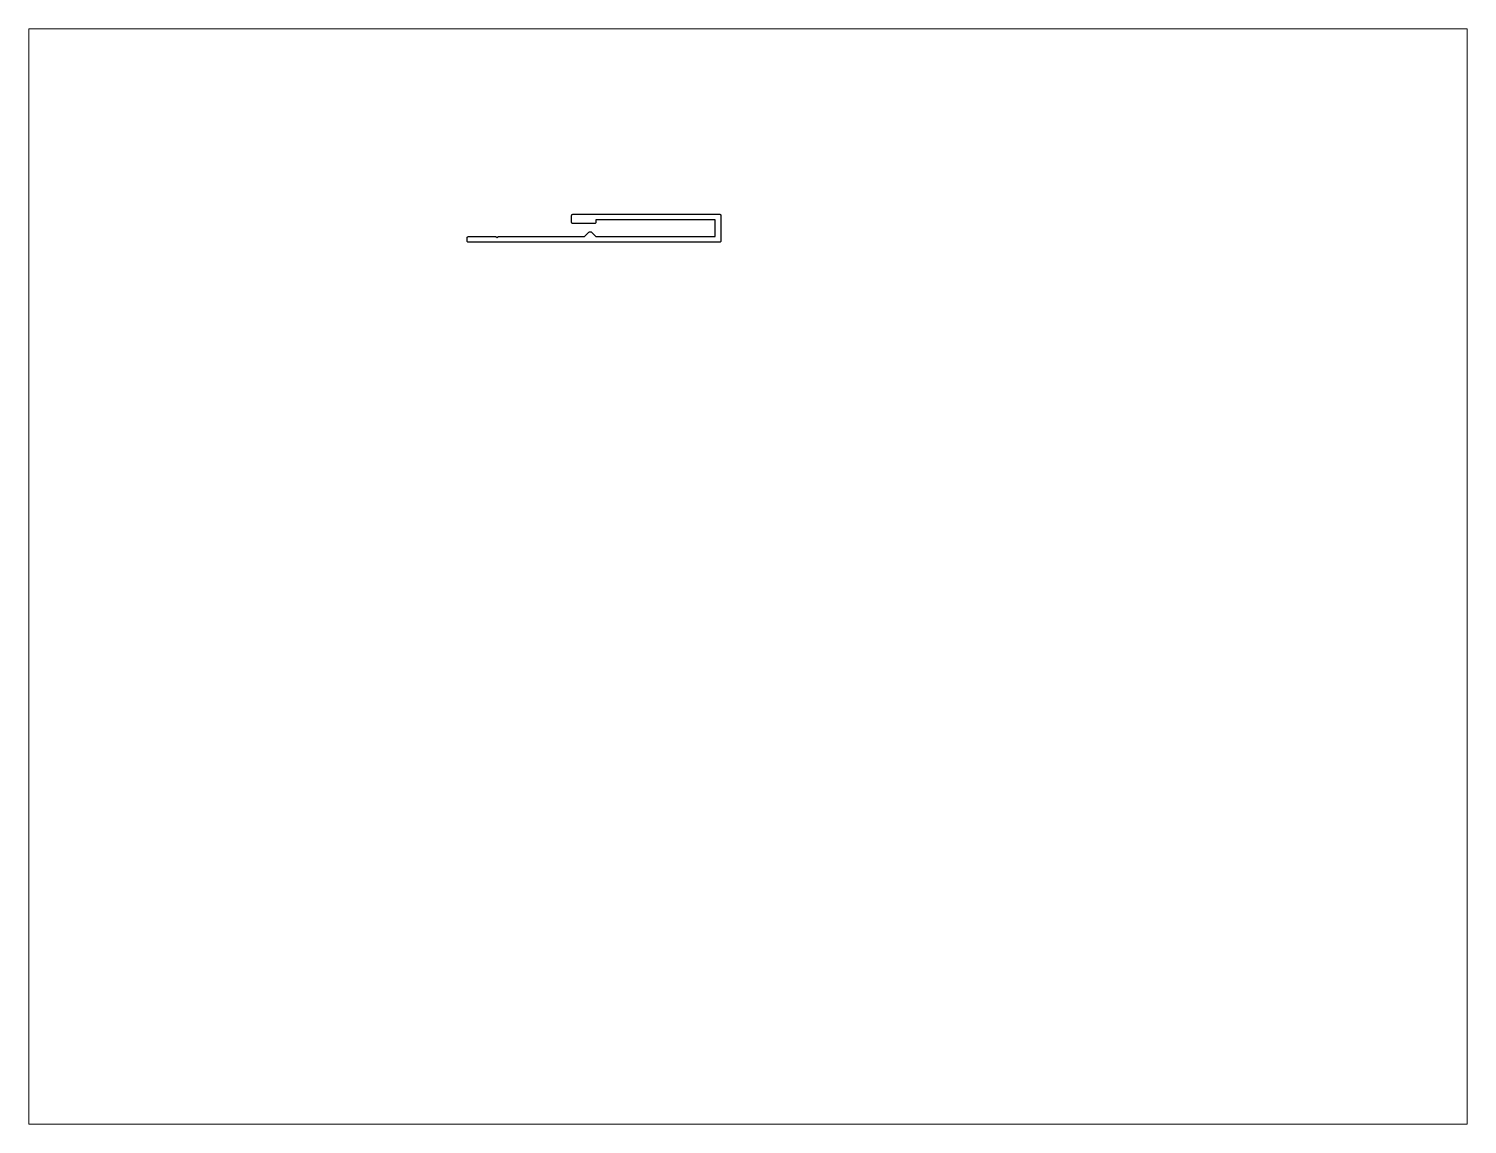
# Paper-space layout 'Layout1' of a CAD drawing. Extents: x 27 to 240, y 20 to 183.
# The model-space entities are those that its viewports show. They can reach past a viewport. Long polylines and large blocks are cut down to what shows.
import ezdxf

# ---------------------------------------------------------------- set-up
doc = ezdxf.new("R2010")
doc.units = 0
doc.header["$LTSCALE"] = 15
doc.layers.get('0').update_dxf_attribs({"linetype": 'CONTINUOUS'})

msp = doc.modelspace()

# ---------------------------------------------------------------- linework, layer by layer
at = {"color": 0, "linetype": 'CONTINUOUS', "ltscale": 0.05}
msp.add_lwpolyline([(182.92, 219.98), (115.52, 219.98, -0.414214), (115.22, 220.28), (115.22, 221.18, -0.414214), (115.52, 221.48), (122.8, 221.48, -0.198912), (123.01, 221.4), (123.22, 221.18), (123.43, 221.4, -0.198912), (123.64, 221.48), (146.71, 221.48), (147.87, 222.64, -0.414214), (148.57, 222.64), (149.73, 221.48), (181.72, 221.48), (181.72, 225.98), (149.72, 225.98), (149.72, 225.28, -0.414214), (149.42, 224.98), (143.52, 224.98, -0.414214), (143.22, 225.28), (143.22, 227.18, -0.414214), (143.52, 227.48), (182.92, 227.48, -0.414214), (183.22, 227.18), (183.22, 220.28, -0.414214)], format="xyb", close=True, dxfattribs=at)

psp = doc.layouts.get("Layout1")

# ---------------------------------------------------------------- viewports
at = {"layer": '0', "color": 0, "linetype": 'BYBLOCK', "ltscale": 0.05}
psp.add_viewport(center=(133.35, 101.6), size=(213.36, 162.56), view_center_point=(190.51, 130.3), view_height=293.8955, dxfattribs=at)

doc.saveas('drawing.dxf')
